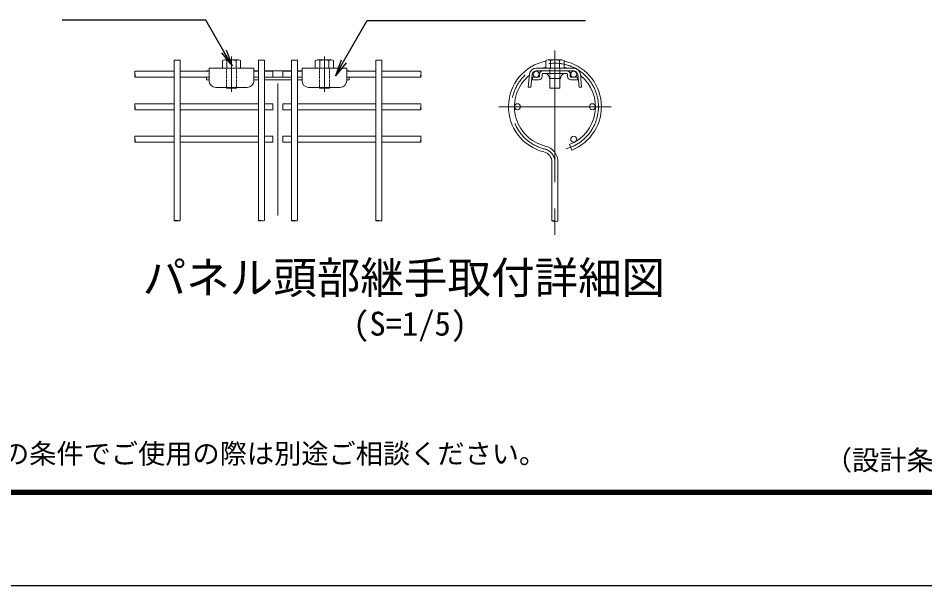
# Model space of a CAD drawing. Units: millimetres, scale not verified, with parts at other scales. Extents: x -4200 to 4200, y -2970 to 2970.
# Drawn here: x -2296 to -109, y -2970 to -1602 of the extents above; entities that cross this region are included whole.
import ezdxf
from ezdxf.enums import TextEntityAlignment as Align

# ---------------------------------------------------------------- set-up
doc = ezdxf.new("R2010")
doc.units = ezdxf.units.MM
doc.header["$LTSCALE"] = 10
doc.linetypes.add('USER1', pattern=[50.8, 31.75, -6.35, 6.35, -6.35])
doc.linetypes.add('USER2', pattern=[0.375, 0.25, -0.125])
for name, color, linetype, lineweight in [('0-1_D-STR3', 3, 'Continuous', 13), ('0-2_D-BMK', 2, 'USER1', 13), ('0-5_D-STR2', 7, 'Continuous', 13), ('0-8_D-STR-TXT', 7, 'Continuous', 25), ('0-F_D-TTL', 7, 'Continuous', 25)]:
    doc.layers.add(name, color=color, linetype=linetype, lineweight=lineweight)
doc.layers.add('0-9_D-TTL-TXT', color=7, linetype='Continuous')
doc.styles.add('ＭＳ ゴシック', font='')
doc.styles.get('ＭＳ ゴシック').set_extended_font_data('MS Gothic')

# ---------------------------------------------------------------- blocks, each defined once
blk = doc.blocks.new('MLeader1')
at = {"layer": '0-8_D-STR-TXT'}
blk.add_line((-1504.93, -1710.02), (-1530.7, -1741.32), dxfattribs=at)
for points in [[(-1510.7, -1706.68), (-1453.81, -1608.15), (-934.58, -1608.15), (-927.38, -1608.15)], [(-1516.47, -1703.35), (-1530.7, -1741.32), (-1510.7, -1706.68)]]:
    blk.add_lwpolyline(points, dxfattribs=at)
blk = doc.blocks.new('MLeader2')
at = {"layer": '0-8_D-STR-TXT'}
blk.add_line((-1793.81, -1678.83), (-1779.59, -1716.8), dxfattribs=at)
for points in [[(-1799.59, -1682.16), (-1842.89, -1607.15), (-2182.47, -1607.15), (-2189.67, -1607.15)], [(-1805.36, -1685.49), (-1779.59, -1716.8), (-1799.59, -1682.16)]]:
    blk.add_lwpolyline(points, dxfattribs=at)

msp = doc.modelspace()

# ---------------------------------------------------------------- linework, layer by layer
at = {"layer": '0-1_D-STR3'}
for p, q in [((-1803.15, -1722.86), (-1803.15, -1704.33)), ((-1797.64, -1702.86), (-1764.61, -1702.86)), ((-1792.14, -1722.86), (-1792.14, -1704.33)), ((-1770.11, -1722.86), (-1770.11, -1704.33)), ((-1759.1, -1704.33), (-1759.1, -1722.86)), ((-1579.18, -1722.86), (-1579.18, -1704.33)), ((-1573.67, -1702.86), (-1540.63, -1702.86)), ((-1568.16, -1722.86), (-1568.16, -1704.33)), ((-1546.14, -1722.86), (-1546.14, -1704.33)), ((-1535.12, -1704.33), (-1535.12, -1722.86)), ((-1023.3, -1722.74), (-1023.3, -1704.21)), ((-1017.79, -1702.74), (-984.75, -1702.74)), ((-1012.28, -1722.74), (-1012.28, -1704.21)), ((-990.26, -1722.74), (-990.26, -1704.21)), ((-979.24, -1704.21), (-979.24, -1722.74)), ((-1835.12, -1722.86), (-1835.12, -1752.86)), ((-1835.12, -1722.86), (-1727.12, -1722.86)), ((-1803.15, -1722.86), (-1759.1, -1722.86)), ((-1801.12, -1722.86), (-1761.12, -1722.86)), ((-1727.12, -1722.86), (-1727.12, -1752.86)), ((-1611.12, -1722.86), (-1611.12, -1752.86)), ((-1611.12, -1722.86), (-1503.12, -1722.86)), ((-1579.18, -1722.86), (-1535.12, -1722.86)), ((-1577.15, -1722.86), (-1537.15, -1722.86)), ((-1577.12, -1722.86), (-1537.12, -1722.86)), ((-1503.12, -1722.86), (-1503.12, -1752.86)), ((-1046.56, -1722.74), (-955.92, -1722.74)), ((-1023.3, -1722.74), (-979.24, -1722.74)), ((-1841.12, -1729.26), (-1835.12, -1729.26)), ((-1841.12, -1730.06), (-1841.12, -1729.26)), ((-1841.12, -1744.46), (-1835.12, -1744.46)), ((-1841.12, -1750.86), (-1841.12, -1744.46)), ((-1727.12, -1729.26), (-1716.29, -1729.26)), ((-1716.29, -1744.46), (-1727.12, -1744.46)), ((-1727.12, -1744.46), (-1716.29, -1744.46)), ((-1701.89, -1729.26), (-1636.35, -1729.26)), ((-1701.89, -1744.46), (-1636.29, -1744.46)), ((-1621.89, -1729.26), (-1611.12, -1729.26)), ((-1503.12, -1729.26), (-1497.12, -1729.26)), ((-1503.12, -1744.46), (-1497.12, -1744.46)), ((-1497.12, -1729.26), (-1497.12, -1730.06)), ((-1497.12, -1744.46), (-1497.12, -1750.86)), ((-1062.48, -1737.13), (-1065.61, -1768.09)), ((-1056.12, -1737.77), (-1059.24, -1768.74)), ((-1055.24, -1744.34), (-1039.84, -1744.34)), ((-1055.24, -1744.34), (-1055.24, -1750.74)), ((-1046.56, -1729.14), (-955.92, -1729.14)), ((-1038.24, -1737.14), (-1038.24, -1742.74)), ((-1031.84, -1737.14), (-1031.84, -1742.74)), ((-1030.24, -1735.54), (-972.24, -1735.54)), ((-1014.44, -1747.93), (-988.04, -1747.93)), ((-1013.24, -1770.74), (-1013.24, -1747.93)), ((-989.24, -1770.74), (-989.24, -1747.93)), ((-970.64, -1737.14), (-970.64, -1742.74)), ((-964.24, -1737.14), (-964.24, -1742.74)), ((-962.64, -1744.34), (-947.24, -1744.34)), ((-947.24, -1744.34), (-947.24, -1750.74)), ((-940, -1737.13), (-936.88, -1768.09)), ((-1841.12, -1750.86), (-1835.12, -1750.86)), ((-1819.12, -1768.86), (-1743.12, -1768.86)), ((-1793.1, -1770.86), (-1793.1, -1768.86)), ((-1769.1, -1770.86), (-1769.1, -1768.86)), ((-1727.12, -1750.86), (-1716.29, -1750.86)), ((-1701.89, -1750.86), (-1636.29, -1750.86)), ((-1621.89, -1750.86), (-1611.12, -1750.86)), ((-1595.12, -1768.86), (-1519.12, -1768.86)), ((-1569.12, -1770.86), (-1569.12, -1768.86)), ((-1545.12, -1770.86), (-1545.12, -1768.86)), ((-1503.12, -1750.86), (-1497.12, -1750.86)), ((-1065.61, -1768.09), (-1059.24, -1768.74)), ((-1055.24, -1750.74), (-1039.84, -1750.74)), ((-1013.24, -1770.74), (-989.24, -1770.74)), ((-962.64, -1750.74), (-947.24, -1750.74)), ((-1793.1, -1770.86), (-1769.1, -1770.86)), ((-1569.12, -1770.86), (-1545.12, -1770.86))]:
    msp.add_line(p, q, dxfattribs=at)
at = {"layer": '0-1_D-STR3', "linetype": 'USER2'}
for p, q in [((-1793.1, -1768.86), (-1793.1, -1722.86)), ((-1769.1, -1768.86), (-1769.1, -1722.86)), ((-1569.12, -1768.86), (-1569.12, -1722.86)), ((-1545.12, -1768.86), (-1545.12, -1722.86)), ((-1013.24, -1747.93), (-1013.24, -1722.74)), ((-989.24, -1747.93), (-989.24, -1722.74))]:
    msp.add_line(p, q, dxfattribs=at)
at = {"layer": '0-1_D-STR3'}
for points in [[(-1611.12, -1744.46), (-1621.89, -1744.46), (-1611.12, -1744.46)], [(-946.37, -1737.77), (-943.24, -1768.74), (-936.88, -1768.09)]]:
    msp.add_lwpolyline(points, dxfattribs=at)
for centre, radius, start, end in [((-1797.64, -1713.87), 11.01, 60, 120), ((-1781.12, -1744.69), 41.84, 74.73852, 105.26148), ((-1764.61, -1713.87), 11.01, 60, 120), ((-1573.67, -1713.87), 11.01, 60, 120), ((-1557.15, -1744.69), 41.84, 74.73852, 105.26148), ((-1540.63, -1713.87), 11.01, 60, 120), ((-1017.79, -1713.75), 11.01, 60, 120), ((-1001.27, -1744.57), 41.84, 74.73852, 105.26148), ((-984.75, -1713.75), 11.01, 60, 120), ((-1046.56, -1738.74), 16, 90, 174.23211), ((-955.92, -1738.74), 16, 5.76789, 90), ((-1046.56, -1738.74), 9.6, 90, 174.23211), ((-1039.84, -1742.74), 1.6, 270, 0), ((-1039.84, -1742.74), 8, 270, 0), ((-1030.24, -1737.14), 8, 90, 180), ((-1030.24, -1737.14), 1.6, 90, 180), ((-1027.24, -1747.93), 12.8, 0, 75.52068), ((-975.24, -1747.93), 12.8, 104.47932, 180), ((-972.24, -1737.14), 8, 0, 90), ((-972.24, -1737.14), 1.6, 0, 90), ((-962.64, -1742.74), 8, 180, 270), ((-962.64, -1742.74), 1.6, 180, 270), ((-955.92, -1738.74), 9.6, 5.76789, 90), ((-1819.12, -1752.86), 16, 180, 270), ((-1743.12, -1752.86), 16, 270, 0), ((-1595.12, -1752.86), 16, 180, 270), ((-1519.12, -1752.86), 16, 270, 0)]:
    msp.add_arc(centre, radius, start, end, dxfattribs=at)
at = {"layer": '0-2_D-BMK'}
for p, q in [((-1001.24, -1679.95), (-1001.24, -2136.31)), ((-1781.1, -1779.61), (-1781.1, -1694.59)), ((-1557.12, -1779.61), (-1557.12, -1694.59)), ((-1669.12, -2077.28), (-1669.12, -1717.7)), ((-865.64, -1815.55), (-1136.84, -1815.55))]:
    msp.add_line(p, q, dxfattribs=at)
for centre, radius, start, end in [((-1001.24, -1815.55), 104.8, 284.7, 256.20952), ((-1034.04, -1949.18), 32.8, 0, 76.20952)]:
    msp.add_arc(centre, radius, start, end, dxfattribs=at)
at = {"layer": '0-5_D-STR2'}
for p, q in [((-1904.97, -1703.55), (-1919.37, -1703.55)), ((-1919.37, -1703.55), (-1919.37, -2089.84)), ((-1904.97, -1703.55), (-1904.97, -2089.84)), ((-1701.89, -1703.55), (-1716.29, -1703.55)), ((-1716.29, -1703.55), (-1716.29, -2089.84)), ((-1701.89, -1703.55), (-1701.89, -2089.84)), ((-1621.89, -1703.55), (-1636.29, -1703.55)), ((-1636.29, -1703.55), (-1636.29, -2089.84)), ((-1621.89, -1703.55), (-1621.89, -2089.84)), ((-1418.82, -1703.55), (-1433.22, -1703.55)), ((-1433.22, -1703.55), (-1433.22, -2089.84)), ((-1418.82, -1703.55), (-1418.82, -2089.84)), ((-1919.37, -1730.06), (-2013.64, -1730.06)), ((-1919.37, -1744.46), (-2013.64, -1744.46)), ((-1835.12, -1730.06), (-1904.97, -1730.06)), ((-1841.12, -1744.46), (-1904.97, -1744.46)), ((-1716.29, -1730.06), (-1727.12, -1730.06)), ((-1681.09, -1730.06), (-1701.89, -1730.06)), ((-1681.09, -1744.46), (-1701.89, -1744.46)), ((-1681.09, -1730.06), (-1681.09, -1744.46)), ((-1657.15, -1730.06), (-1636.35, -1730.06)), ((-1611.12, -1730.06), (-1621.89, -1730.06)), ((-1433.22, -1730.06), (-1503.12, -1730.06)), ((-1433.22, -1744.46), (-1497.12, -1744.46)), ((-1324.48, -1730.06), (-1418.82, -1730.06)), ((-1324.48, -1744.46), (-1418.82, -1744.46)), ((-1919.37, -1808.35), (-2013.64, -1808.35)), ((-1716.29, -1808.35), (-1904.97, -1808.35)), ((-1681.09, -1808.35), (-1701.89, -1808.35)), ((-1681.09, -1808.35), (-1681.09, -1822.75)), ((-1657.15, -1808.35), (-1636.35, -1808.35)), ((-1433.22, -1808.35), (-1621.89, -1808.35)), ((-1324.48, -1808.35), (-1418.82, -1808.35)), ((-1919.37, -1822.75), (-2013.64, -1822.75)), ((-1716.29, -1822.75), (-1904.97, -1822.75)), ((-1681.09, -1822.75), (-1701.89, -1822.75)), ((-1433.22, -1822.75), (-1621.89, -1822.75)), ((-1324.48, -1822.75), (-1418.82, -1822.75)), ((-1919.37, -1886.63), (-2013.64, -1886.63)), ((-1919.37, -1901.03), (-2013.64, -1901.03)), ((-1716.29, -1886.63), (-1904.97, -1886.63)), ((-1716.29, -1901.03), (-1904.97, -1901.03)), ((-1681.09, -1886.63), (-1701.89, -1886.63)), ((-1681.09, -1901.03), (-1701.89, -1901.03)), ((-1681.09, -1886.63), (-1681.09, -1901.03)), ((-1657.15, -1886.63), (-1636.35, -1886.63)), ((-1657.15, -1886.63), (-1657.15, -1901.03)), ((-1657.15, -1901.03), (-1636.35, -1901.03)), ((-1433.22, -1886.63), (-1621.89, -1886.63)), ((-1433.22, -1901.03), (-1621.89, -1901.03)), ((-1324.48, -1886.63), (-1418.82, -1886.63)), ((-1324.48, -1901.03), (-1418.82, -1901.03)), ((-965.87, -1906.51), (-960.65, -1919.93)), ((-1008.44, -1949.18), (-1008.44, -2090.89)), ((-994.04, -1949.18), (-994.04, -2090.96))]:
    msp.add_line(p, q, dxfattribs=at)
for points in [[(-1657.15, -1730.06), (-1657.15, -1744.46), (-1636.35, -1744.46)], [(-1657.15, -1808.35), (-1657.15, -1822.75), (-1636.35, -1822.75)]]:
    msp.add_lwpolyline(points, dxfattribs=at)
for centre in [(-1046.44, -1737.26), (-956.04, -1737.26), (-1091.64, -1815.55), (-910.84, -1815.55), (-956.04, -1893.83)]:
    msp.add_circle(centre, 7.2, dxfattribs=at)
for centre, radius, start, end in [((-1001.24, -1815.55), 112, 101.35516, 256.20952), ((-1001.24, -1815.55), 97.6, 103.05813, 108.02633), ((-1001.24, -1815.55), 112, 291.25, 78.67181), ((-1001.24, -1815.55), 97.6, 71.97367, 76.97302), ((-1001.24, -1815.55), 97.6, 129.43822, 256.20952), ((-1001.24, -1815.55), 97.6, 117.71481, 123.37821), ((-1001.24, -1815.55), 97.6, 291.25, 50.56178), ((-1001.24, -1815.55), 97.6, 56.62179, 62.28519), ((-1034.04, -1949.18), 40, 0, 76.20952), ((-1034.04, -1949.18), 25.6, 0, 76.20952)]:
    msp.add_arc(centre, radius, start, end, dxfattribs=at)
for centre, major_axis, ratio, start_param, end_param in [((-2013.64, -1733.66), (0, -3.6), 0.114898, 3.1414937, 6.283185), ((-1324.61, -1733.66), (0, -3.6), 0.114898, 0.0000003, 3.1416916), ((-2013.64, -1811.95), (0, -3.6), 0.114898, 3.1414937, 6.283185), ((-1324.61, -1811.95), (0, -3.6), 0.114898, 0.0000003, 3.1416916), ((-2013.64, -1890.23), (0, -3.6), 0.114898, 3.1414937, 6.283185), ((-1324.61, -1890.23), (0, -3.6), 0.114898, 0.0000003, 3.1416916), ((-1908.57, -2089.83), (-3.6, 0), 0.114898, 0.0000003, 3.1416916), ((-1705.49, -2089.83), (-3.6, 0), 0.114898, 0.0000003, 3.1416916), ((-1625.49, -2089.83), (-3.6, 0), 0.114898, 0.0000003, 3.1416916), ((-1422.42, -2089.83), (-3.6, 0), 0.114898, 0.0000003, 3.1416916), ((-997.63, -2090.89), (3.6, 0), 0.246642, 3.1415927, 6.2053633)]:
    msp.add_ellipse(centre, major_axis=major_axis, ratio=ratio, start_param=start_param, end_param=end_param, dxfattribs=at)
for centre, major_axis, ratio in [((-2013.64, -1740.86), (0, -3.6), 0.114898), ((-1324.61, -1740.86), (0, 3.6), 0.114898), ((-2013.64, -1819.15), (0, -3.6), 0.114898), ((-1324.61, -1819.15), (0, 3.6), 0.114898), ((-2013.64, -1897.44), (0, -3.6), 0.114898), ((-1324.61, -1897.44), (0, 3.6), 0.114898), ((-1915.77, -2089.83), (-3.6, 0), 0.114898), ((-1712.69, -2089.83), (-3.6, 0), 0.114898), ((-1632.69, -2089.83), (-3.6, 0), 0.114898), ((-1429.62, -2089.83), (-3.6, 0), 0.114898), ((-1004.83, -2090.89), (3.6, 0), 0.246642)]:
    msp.add_ellipse(centre, major_axis=major_axis, ratio=ratio, dxfattribs=at)
at = {"layer": '0-F_D-TTL', "color": 2}
msp.add_lwpolyline([(-4199.74, 2970), (4200.26, 2970), (4200.26, -2970), (-4199.74, -2970)], close=True, dxfattribs=at)
at = {"layer": '0-F_D-TTL'}
for points in [[(-3929.74, 2750), (3930.26, 2750), (3930.26, -2750), (-3929.74, -2750)], [(-3927.24, 2747.5), (3927.76, 2747.5), (3927.76, -2747.5), (-3927.24, -2747.5)], [(-3924.74, 2745), (3925.26, 2745), (3925.26, -2745), (-3924.74, -2745)], [(-3922.24, 2742.5), (3922.76, 2742.5), (3922.76, -2742.5), (-3922.24, -2742.5)], [(-3919.74, 2740), (3920.26, 2740), (3920.26, -2740), (-3919.74, -2740)]]:
    msp.add_lwpolyline(points, close=True, dxfattribs=at)

# ---------------------------------------------------------------- block references
at = {"layer": '0-8_D-STR-TXT'}
for name in ['MLeader2', 'MLeader1']:
    msp.add_blockref(name, (0, 0), dxfattribs=at)

# ---------------------------------------------------------------- texts
at = {"layer": '0-8_D-STR-TXT', "style": 'ＭＳ ゴシック'}
msp.add_text('※本商品はGLへの設置を基準としております。他の条件でご使用の際は別途ご相談ください。', height=48.09, dxfattribs=at).set_placement((-3777.26, -2689.87), align=Align.BOTTOM_LEFT)
at = {"layer": '0-9_D-TTL-TXT', "style": 'ＭＳ ゴシック'}
for s, height, p in [('パネル頭部継手取付詳細図', 76.98, (-1995.45, -2289.03)), ('(S=1/5)', 57.7, (-1487.84, -2384.47)), ('（設計条件）風荷重：昭和57年改正 建築基準法・同施行令に基づく風圧力に準拠。', 48.09, (-350.35, -2705.76))]:
    msp.add_text(s, height=height, dxfattribs=at).set_placement(p, align=Align.BOTTOM_LEFT)

doc.saveas('drawing.dxf')
